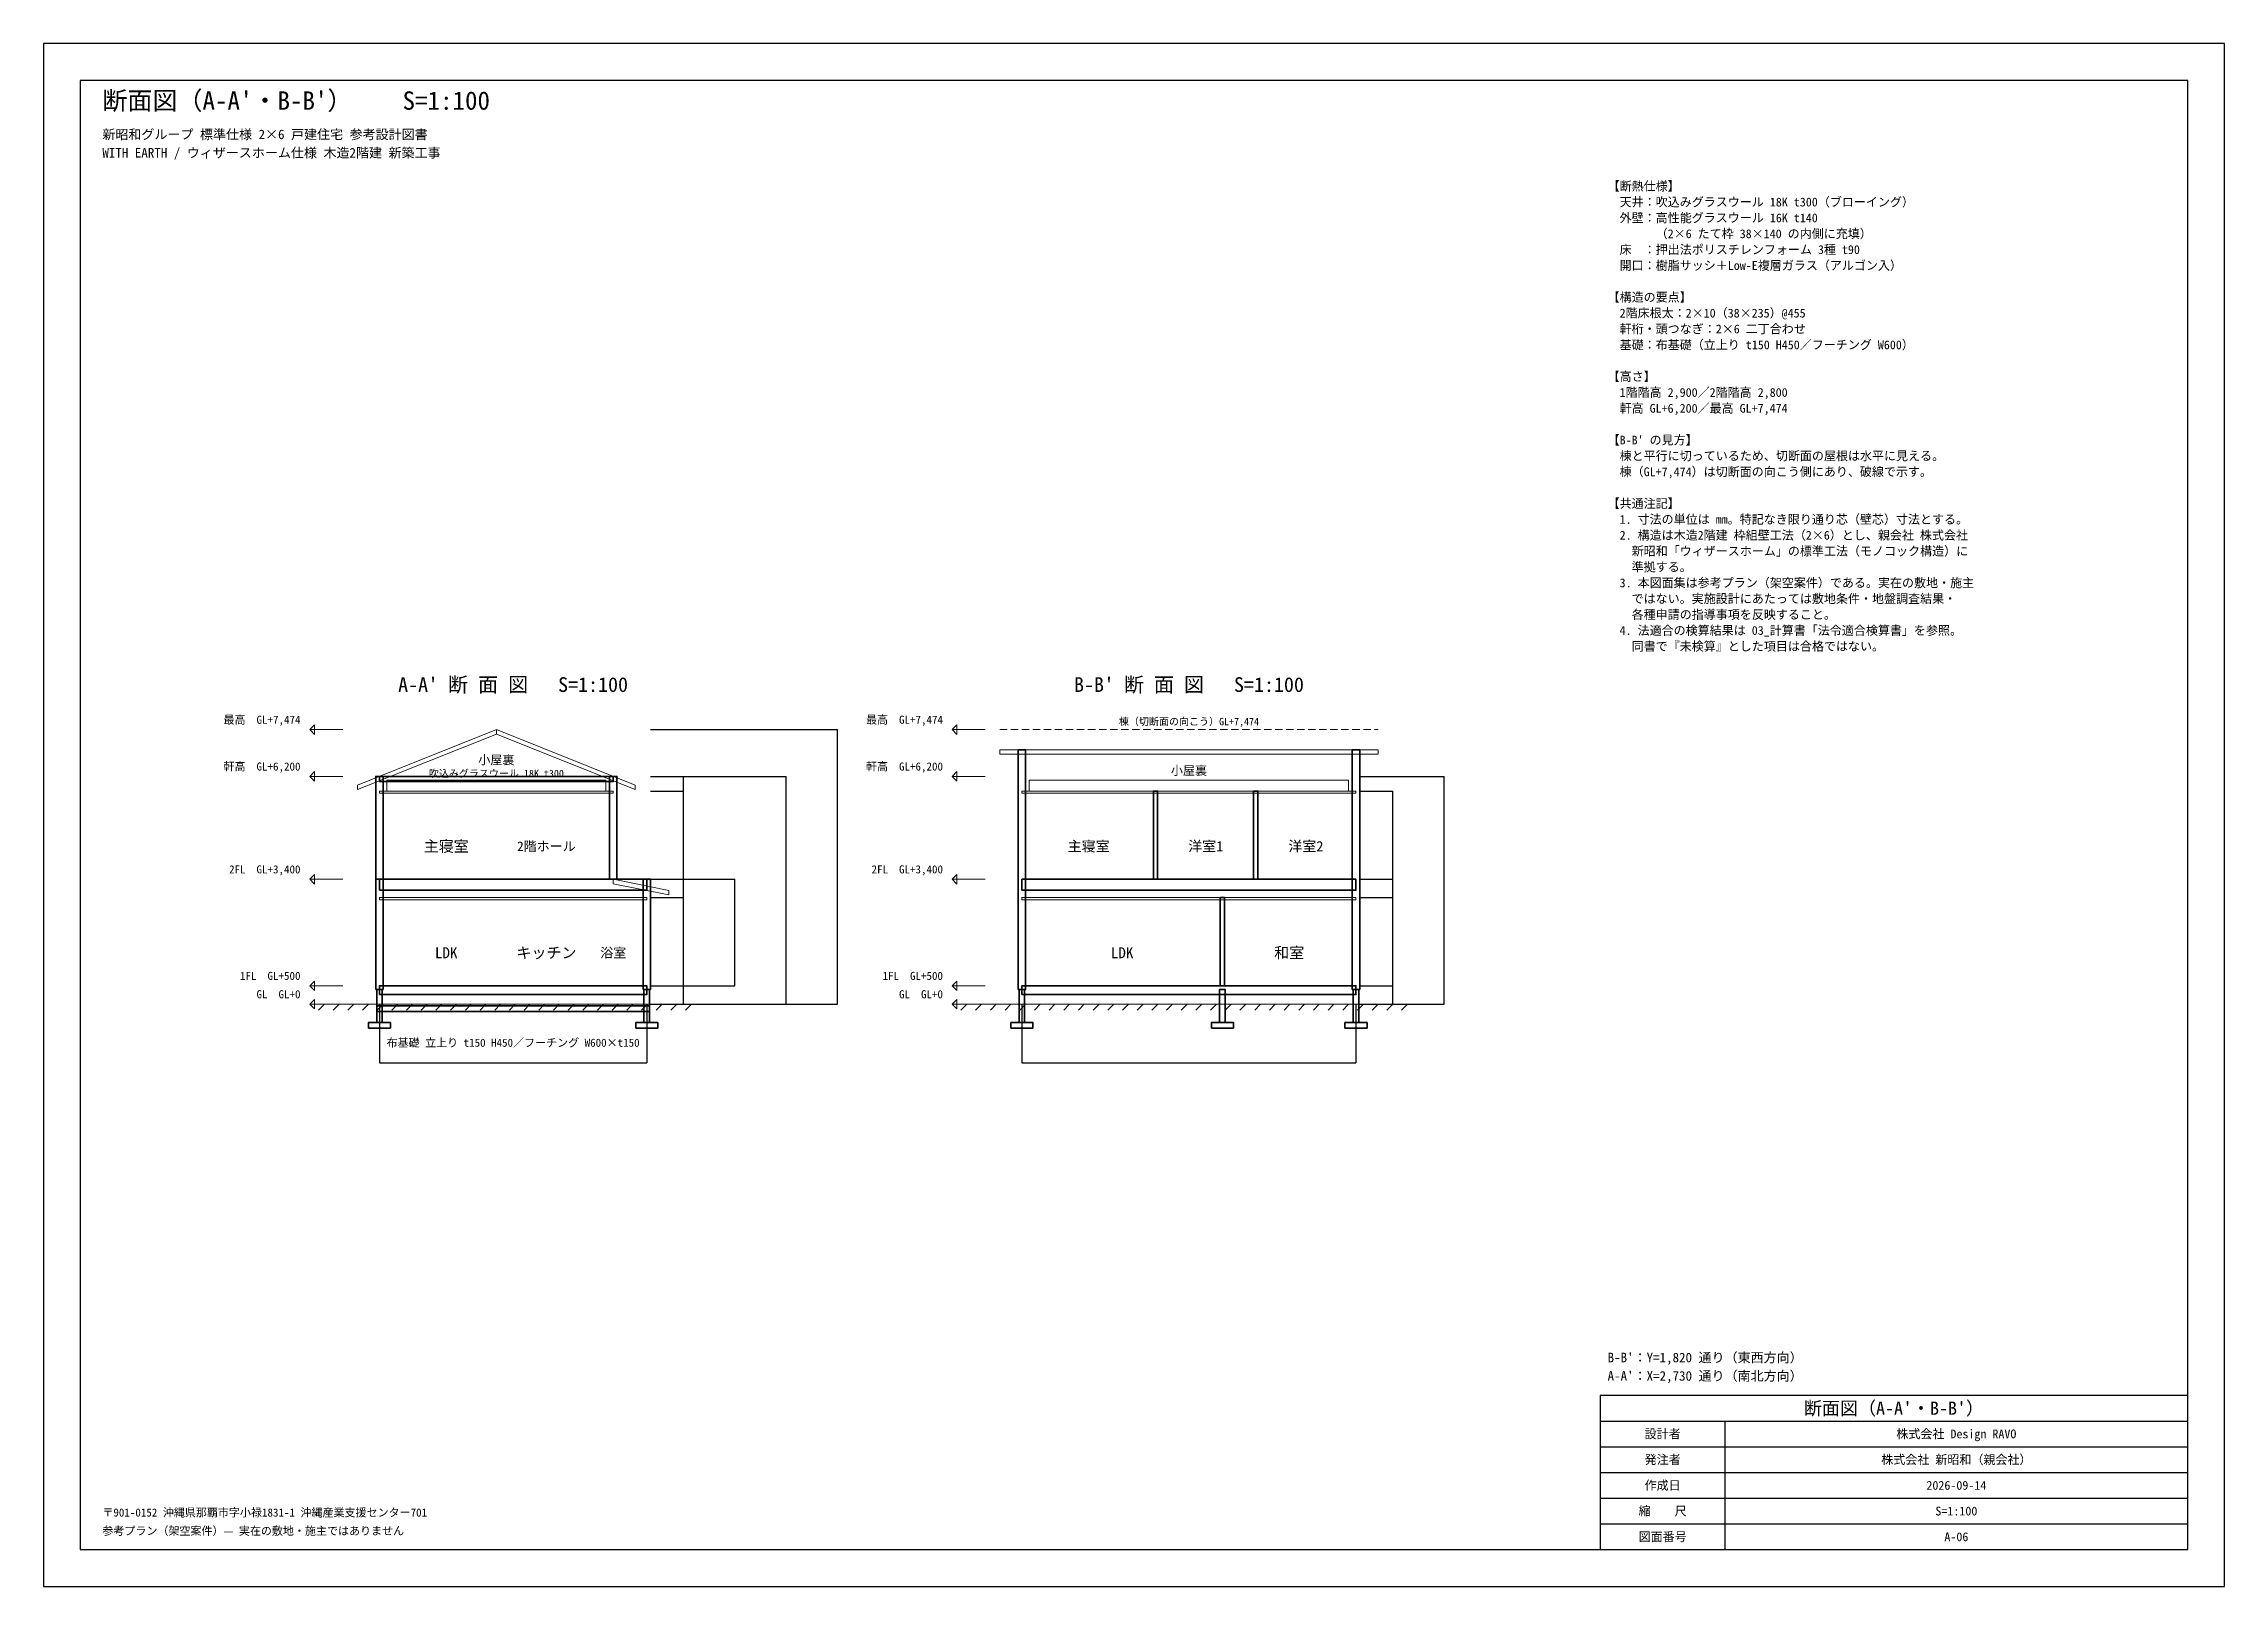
# Model space of a CAD drawing. Header units: millimetres. Extents: x -9147 to 50253, y -15850 to 26150.
import ezdxf
from ezdxf.enums import TextEntityAlignment as Align

# ---------------------------------------------------------------- set-up
doc = ezdxf.new("R2010")
doc.units = ezdxf.units.MM
doc.linetypes.add('HIDDEN2', pattern=[300, 200, -100])
for name, color, linetype, lineweight in [('A-ANNO', 2, 'Continuous', 13), ('A-DIM', 3, 'Continuous', 9), ('A-HTCH', 9, 'Continuous', 9), ('A-MISC', 8, 'Continuous', 13), ('A-ROOF', 5, 'Continuous', 18), ('A-TTLB', 7, 'Continuous', 25), ('A-WALL', 7, 'Continuous', 35), ('S-ANNO', 2, 'Continuous', 13), ('S-BEAM', 5, 'Continuous', 35), ('S-FDN', 1, 'Continuous', 35)]:
    doc.layers.add(name, color=color, linetype=linetype, lineweight=lineweight)
doc.styles.add('DIP', font='msgothic.ttc')
doc.styles.add('OpenSansCondensed-Light', font='OpenSansCondensed-Light.ttf')
doc.dimstyles.new('EZDXF', dxfattribs={"dimtxt": 0.25, "dimasz": 0.175, "dimexe": 0.375, "dimexo": 0.125, "dimgap": 0.1, "dimtad": 1, "dimlfac": 100, "dimzin": 12, "dimdsep": 46, "dimtxsty": 'OpenSansCondensed-Light', "dimblk": 'ARCHTICK', "dimcen": 2.5, "dimazin": 3, "dimtfac": 0.5, "dimtmove": 2, "dimatfit": 3})

# ---------------------------------------------------------------- blocks, each defined once
blk = doc.blocks.new('_ARCHTICK')
at = {"color": 0, "linetype": 'BYBLOCK', "const_width": 0.15}
blk.add_lwpolyline([(-0.5, -0.5), (0.5, 0.5)], dxfattribs=at)

msp = doc.modelspace()

# ---------------------------------------------------------------- linework, layer by layer
at = {"layer": 'A-DIM'}
for p, q in [((-1000, 7474), (-1900, 7474)), ((16500, 7474), (15600, 7474)), ((-1000, 6200), (-1900, 6200)), ((16500, 6200), (15600, 6200)), ((-1000, 3400), (-1900, 3400)), ((16500, 3400), (15600, 3400)), ((-1000, 500), (-1900, 500)), ((-1000, 0), (-1900, 0)), ((16500, 500), (15600, 500)), ((16500, 0), (15600, 0))]:
    msp.add_line(p, q, dxfattribs=at)
for points in [[(-1900, 7474), (-1770, 7604), (-1770, 7344)], [(15600, 7474), (15730, 7604), (15730, 7344)], [(-1900, 6200), (-1770, 6330), (-1770, 6070)], [(15600, 6200), (15730, 6330), (15730, 6070)], [(-1900, 3400), (-1770, 3530), (-1770, 3270)], [(15600, 3400), (15730, 3530), (15730, 3270)], [(-1900, 500), (-1770, 630), (-1770, 370)], [(15600, 500), (15730, 630), (15730, 370)], [(-1900, 0), (-1770, 130), (-1770, -130)], [(15600, 0), (15730, 130), (15730, -130)]]:
    msp.add_lwpolyline(points, close=True, dxfattribs=at)
at = {"layer": 'A-HTCH'}
for points in [[(200, 5800), (6170, 5800), (6170, 6100), (200, 6100)], [(17700, 5800), (26400, 5800), (26400, 6100), (17700, 6100)]]:
    msp.add_lwpolyline(points, close=True, dxfattribs=at)
at = {"layer": 'A-MISC'}
for p, q in [((-1700, 0), (8980, 0)), ((-1500, 0), (-1660, -160)), ((-1100, 0), (-1260, -160)), ((-700, 0), (-860, -160)), ((-300, 0), (-460, -160)), ((100, 0), (-60, -160)), ((500, 0), (340, -160)), ((900, 0), (740, -160)), ((1300, 0), (1140, -160)), ((1700, 0), (1540, -160)), ((2100, 0), (1940, -160)), ((2500, 0), (2340, -160)), ((2900, 0), (2740, -160)), ((3300, 0), (3140, -160)), ((3700, 0), (3540, -160)), ((4100, 0), (3940, -160)), ((4500, 0), (4340, -160)), ((4900, 0), (4740, -160)), ((5300, 0), (5140, -160)), ((5700, 0), (5540, -160)), ((6100, 0), (5940, -160)), ((6500, 0), (6340, -160)), ((6900, 0), (6740, -160)), ((7300, 0), (7140, -160)), ((7700, 0), (7540, -160)), ((8100, 0), (7940, -160)), ((8500, 0), (8340, -160)), ((15800, 0), (28300, 0)), ((16000, 0), (15840, -160)), ((16400, 0), (16240, -160)), ((16800, 0), (16640, -160)), ((17200, 0), (17040, -160)), ((17600, 0), (17440, -160)), ((18000, 0), (17840, -160)), ((18400, 0), (18240, -160)), ((18800, 0), (18640, -160)), ((19200, 0), (19040, -160)), ((19600, 0), (19440, -160)), ((20000, 0), (19840, -160)), ((20400, 0), (20240, -160)), ((20800, 0), (20640, -160)), ((21200, 0), (21040, -160)), ((21600, 0), (21440, -160)), ((22000, 0), (21840, -160)), ((22400, 0), (22240, -160)), ((22800, 0), (22640, -160)), ((23200, 0), (23040, -160)), ((23600, 0), (23440, -160)), ((24000, 0), (23840, -160)), ((24400, 0), (24240, -160)), ((24800, 0), (24640, -160)), ((25200, 0), (25040, -160)), ((25600, 0), (25440, -160)), ((26000, 0), (25840, -160)), ((26400, 0), (26240, -160)), ((26800, 0), (26640, -160)), ((27200, 0), (27040, -160)), ((27600, 0), (27440, -160)), ((28000, 0), (27840, -160))]:
    msp.add_line(p, q, dxfattribs=at)
for points in [[(0, 5740), (6370, 5740), (6370, 5800), (0, 5800)], [(17500, 5740), (26600, 5740), (26600, 5800), (17500, 5800)], [(0, 2840), (7280, 2840), (7280, 2900), (0, 2900)], [(17500, 2840), (26600, 2840), (26600, 2900), (17500, 2900)]]:
    msp.add_lwpolyline(points, close=True, dxfattribs=at)
at = {"layer": 'A-ROOF', "linetype": 'HIDDEN2'}
msp.add_line((16900, 7474), (27200, 7474), dxfattribs=at)
at = {"layer": 'A-ROOF'}
for points in [[(-600, 5960), (3185, 7474), (3185, 7354), (-600, 5840)], [(6970, 5960), (3185, 7474), (3185, 7354), (6970, 5840)], [(16900, 6808), (27200, 6808), (27200, 6928), (16900, 6928)], [(6370, 3400), (7880, 3098), (7880, 2978), (6370, 3280)]]:
    msp.add_lwpolyline(points, close=True, dxfattribs=at)
at = {"layer": 'A-TTLB'}
for p, q in [((33253.17522, -11350.1875), (49253.17522, -11350.1875)), ((36653.17522, -12050.1875), (36653.17522, -11350.1875)), ((33253.17522, -12050.1875), (49253.17522, -12050.1875)), ((36653.17522, -12750.1875), (36653.17522, -12050.1875)), ((33253.17522, -12750.1875), (49253.17522, -12750.1875)), ((36653.17522, -13450.1875), (36653.17522, -12750.1875)), ((33253.17522, -13450.1875), (49253.17522, -13450.1875)), ((36653.17522, -14150.1875), (36653.17522, -13450.1875)), ((33253.17522, -14150.1875), (49253.17522, -14150.1875)), ((36653.17522, -14850.1875), (36653.17522, -14150.1875))]:
    msp.add_line(p, q, dxfattribs=at)
for points in [[(-9146.82478, -15850.1875), (50253.17522, -15850.1875), (50253.17522, 26149.8125), (-9146.82478, 26149.8125)], [(-8146.82478, -14850.1875), (49253.17522, -14850.1875), (49253.17522, 25149.8125), (-8146.82478, 25149.8125)], [(33253.17522, -14850.1875), (49253.17522, -14850.1875), (49253.17522, -10650.1875), (33253.17522, -10650.1875)]]:
    msp.add_lwpolyline(points, close=True, dxfattribs=at)
at = {"layer": 'A-WALL'}
for points in [[(17400, 400), (17600, 400), (17600, 6928), (17400, 6928)], [(26500, 400), (26700, 400), (26700, 6928), (26500, 6928)], [(-100, 3400), (100, 3400), (100, 6200), (-100, 6200)], [(6270, 3400), (6470, 3400), (6470, 6200), (6270, 6200)], [(21082.5, 3400), (21197.5, 3400), (21197.5, 5800), (21082.5, 5800)], [(23812.5, 3400), (23927.5, 3400), (23927.5, 5800), (23812.5, 5800)], [(-100, 400), (100, 400), (100, 3400), (-100, 3400)], [(7180, 400), (7380, 400), (7380, 3400), (7180, 3400)], [(22902.5, 500), (23017.5, 500), (23017.5, 2900), (22902.5, 2900)]]:
    msp.add_lwpolyline(points, close=True, dxfattribs=at)
at = {"layer": 'S-BEAM'}
for points in [[(0, 6060), (6370, 6060), (6370, 6200), (0, 6200)], [(0, 3100), (7280, 3100), (7280, 3400), (0, 3400)], [(17500, 3100), (26600, 3100), (26600, 3400), (17500, 3400)], [(0, 260), (7280, 260), (7280, 500), (0, 500)], [(17500, 260), (26600, 260), (26600, 500), (17500, 500)]]:
    msp.add_lwpolyline(points, close=True, dxfattribs=at)
at = {"layer": 'S-FDN'}
for points in [[(-75, -500), (75, -500), (75, 400), (-75, 400)], [(7205, -500), (7355, -500), (7355, 400), (7205, 400)], [(17425, -500), (17575, -500), (17575, 400), (17425, 400)], [(22885, -500), (23035, -500), (23035, 400), (22885, 400)], [(26525, -500), (26675, -500), (26675, 400), (26525, 400)], [(-300, -650), (300, -650), (300, -500), (-300, -500)], [(-75, -200), (7355, -200), (7355, -50), (-75, -50)], [(6980, -650), (7580, -650), (7580, -500), (6980, -500)], [(17200, -650), (17800, -650), (17800, -500), (17200, -500)], [(22660, -650), (23260, -650), (23260, -500), (22660, -500)], [(26300, -650), (26900, -650), (26900, -500), (26300, -500)]]:
    msp.add_lwpolyline(points, close=True, dxfattribs=at)

# ---------------------------------------------------------------- texts
at = {"layer": 'A-ANNO', "style": 'DIP'}
for s, p in [('【断熱仕様】', (33453.17522, 22149.8125)), ('\u3000天井：吹込みグラスウール 18K t300（ブローイング）', (33453.17522, 21717.8125)), ('\u3000外壁：高性能グラスウール 16K t140', (33453.17522, 21285.8125)), ('\u3000\u3000\u3000\u3000（2×6 たて枠 38×140 の内側に充填）', (33453.17522, 20853.8125)), ('\u3000床\u3000：押出法ポリスチレンフォーム 3種 t90', (33453.17522, 20421.8125)), ('\u3000開口：樹脂サッシ＋Low-E複層ガラス（アルゴン入）', (33453.17522, 19989.8125)), ('【構造の要点】', (33453.17522, 19125.8125)), ('\u3000軒桁・頭つなぎ：2×6 二丁合わせ', (33453.17522, 18261.8125)), ('\u30002階床根太：2×10（38×235）@455', (33453.17522, 18693.8125)), ('\u3000基礎：布基礎（立上り t150 H450／フーチング W600）', (33453.17522, 17829.8125)), ('【高さ】', (33453.17522, 16965.8125)), ('\u30001階階高 2,900／2階階高 2,800', (33453.17522, 16533.8125)), ('\u3000軒高 GL+6,200／最高 GL+7,474', (33453.17522, 16101.8125)), ("【B-B' の見方】", (33453.17522, 15237.8125)), ('\u3000棟と平行に切っているため、切断面の屋根は水平に見える。', (33453.17522, 14805.8125)), ('\u3000棟（GL+7,474）は切断面の向こう側にあり、破線で示す。', (33453.17522, 14373.8125)), ('【共通注記】', (33453.17522, 13509.8125)), ('\u30001. 寸法の単位は mm。特記なき限り通り芯（壁芯）寸法とする。', (33453.17522, 13077.8125)), ('\u30002. 構造は木造2階建 枠組壁工法（2×6）とし、親会社 株式会社', (33453.17522, 12645.8125)), ('\u3000\u3000新昭和「ウィザースホーム」の標準工法（モノコック構造）に', (33453.17522, 12213.8125)), ('\u3000\u3000準拠する。', (33453.17522, 11781.8125)), ('\u30003. 本図面集は参考プラン（架空案件）である。実在の敷地・施主', (33453.17522, 11349.8125)), ('\u3000\u3000各種申請の指導事項を反映すること。', (33453.17522, 10485.8125)), ('\u3000\u3000ではない。実施設計にあたっては敷地条件・地盤調査結果・', (33453.17522, 10917.8125)), ('\u30004. 法適合の検算結果は 03_計算書「法令適合検算書」を参照。', (33453.17522, 10053.8125)), ('\u3000\u3000同書で『未検算』とした項目は合格ではない。', (33453.17522, 9621.8125))]:
    msp.add_text(s, height=240, dxfattribs=at).set_placement(p)
for s, height, p in [('小屋裏', 240, (3185, 6650)), ('小屋裏', 240, (22050, 6360)), ('主寝室', 300, (1820, 4300)), ('2階ホール', 260, (4550, 4300)), ('主寝室', 280, (19320, 4300)), ('洋室1', 280, (22505, 4300)), ('洋室2', 280, (25235, 4300)), ('LDK', 300, (1820, 1400)), ('キッチン', 300, (4550, 1400)), ('浴室', 260, (6370, 1400)), ('LDK', 300, (20230, 1400)), ('和室', 300, (24780, 1400))]:
    msp.add_text(s, height=height, dxfattribs=at).set_placement(p, align=Align.MIDDLE_CENTER)
at = {"layer": 'A-DIM', "style": 'DIP'}
for s, p in [('最高  GL+7,474', (-2150, 7634)), ('最高  GL+7,474', (15350, 7634)), ('軒高  GL+6,200', (-2150, 6360)), ('軒高  GL+6,200', (15350, 6360)), ('2FL  GL+3,400', (-2150, 3560)), ('2FL  GL+3,400', (15350, 3560)), ('1FL  GL+500', (-2150, 660)), ('1FL  GL+500', (15350, 660)), ('GL  GL+0', (-2150, 160)), ('GL  GL+0', (15350, 160))]:
    msp.add_text(s, height=220, dxfattribs=at).set_placement(p, align=Align.RIGHT)
at = {"layer": 'A-ROOF', "style": 'DIP'}
msp.add_text('棟（切断面の向こう）GL+7,474', height=200, dxfattribs=at).set_placement((22050, 7694), align=Align.MIDDLE_CENTER)
at = {"layer": 'A-TTLB', "style": 'DIP'}
for s, height, p in [("断面図（A-A'・B-B'）\u3000\u3000S=1:100", 500, (-7546.82478, 24349.8125)), ('新昭和グループ 標準仕様 2×6 戸建住宅 参考設計図書', 260, (-7546.82478, 23549.8125)), ('WITH EARTH / ウィザースホーム仕様 木造2階建 新築工事', 260, (-7546.82478, 23049.8125)), ("B-B'：Y=1,820 通り（東西方向）", 260, (33453.17522, -9750.1875)), ("A-A'：X=2,730 通り（南北方向）", 260, (33453.17522, -10250.1875)), ('参考プラン（架空案件）— 実在の敷地・施主ではありません', 220, (-7546.82478, -14450.1875)), ('〒901-0152 沖縄県那覇市字小禄1831-1 沖縄産業支援センター701', 220, (-7546.82478, -13950.1875))]:
    msp.add_text(s, height=height, dxfattribs=at).set_placement(p)
for s, height, p in [("A-A' 断 面 図   S=1:100", 400, (3640, 8700)), ("B-B' 断 面 図   S=1:100", 400, (22050, 8700)), ("断面図（A-A'・B-B'）", 360, (41253.17522, -11000.1875)), ('設計者', 240, (34953.17522, -11700.1875)), ('株式会社 Design RAVO', 240, (42953.17522, -11700.1875)), ('発注者', 240, (34953.17522, -12400.1875)), ('株式会社 新昭和（親会社）', 240, (42953.17522, -12400.1875)), ('作成日', 240, (34953.17522, -13100.1875)), ('2026-09-14', 240, (42953.17522, -13100.1875)), ('縮\u3000\u3000尺', 240, (34953.17522, -13800.1875)), ('S=1:100', 240, (42953.17522, -13800.1875)), ('図面番号', 240, (34953.17522, -14500.1875)), ('A-06', 240, (42953.17522, -14500.1875))]:
    msp.add_text(s, height=height, dxfattribs=at).set_placement(p, align=Align.MIDDLE_CENTER)
at = {"layer": 'S-ANNO', "style": 'DIP'}
for s, height, p in [('吹込みグラスウール 18K t300', 200, (3185, 6280)), ('布基礎 立上り t150 H450／フーチング W600×t150', 220, (3640, -1050))]:
    msp.add_text(s, height=height, dxfattribs=at).set_placement(p, align=Align.MIDDLE_CENTER)

# ---------------------------------------------------------------- dimensions: what is measured, and where the dimension line sits
at = {"layer": 'A-DIM'}
for base, p1, p2 in [((12480, 0), (7380, 0), (7380, 7474)), ((8280, 5800), (7380, 5800), (7380, 6200)), ((11080, 0), (7380, 0), (7380, 6200)), ((29000, 0), (26700, 0), (26700, 6200)), ((8280, 3400), (7380, 3400), (7380, 5800)), ((27600, 3400), (26700, 3400), (26700, 5800)), ((8280, 2900), (7380, 2900), (7380, 3400)), ((9680, 500), (7380, 500), (7380, 3400)), ((27600, 2900), (26700, 2900), (26700, 3400)), ((8280, 500), (7380, 500), (7380, 2900)), ((27600, 500), (26700, 500), (26700, 2900)), ((8280, 0), (7380, 0), (7380, 500)), ((27600, 0), (26700, 0), (26700, 500))]:
    msp.add_linear_dim(base=base, p1=p1, p2=p2, angle=90, dimstyle='EZDXF', dxfattribs=at).render()
for base, p1, p2 in [((0, -1600), (0, 0), (7280, 0)), ((17500, -1600), (17500, 0), (26600, 0))]:
    msp.add_linear_dim(base=base, p1=p1, p2=p2, dimstyle='EZDXF', dxfattribs=at).render()

doc.saveas('drawing.dxf')
